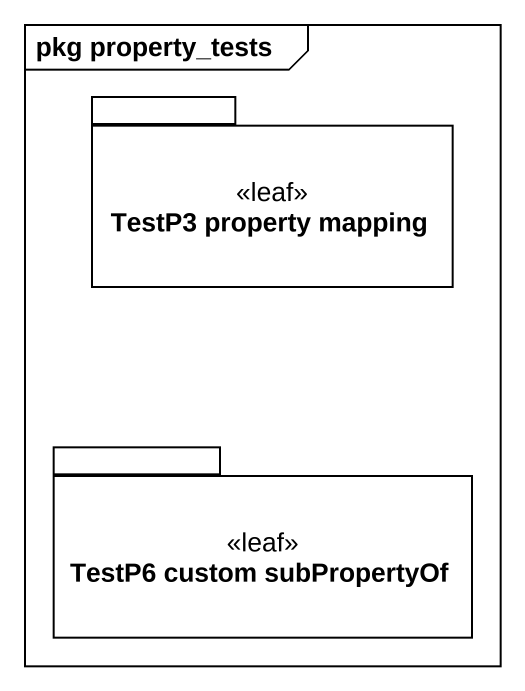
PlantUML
@startuml
mainframe pkg property_tests
package "TestP3 property mapping" as TestP3_property_mapping <<leaf>> {
}
package "TestP6 custom subPropertyOf" as TestP6_custom_subPropertyOf <<leaf>> {
}
@enduml
